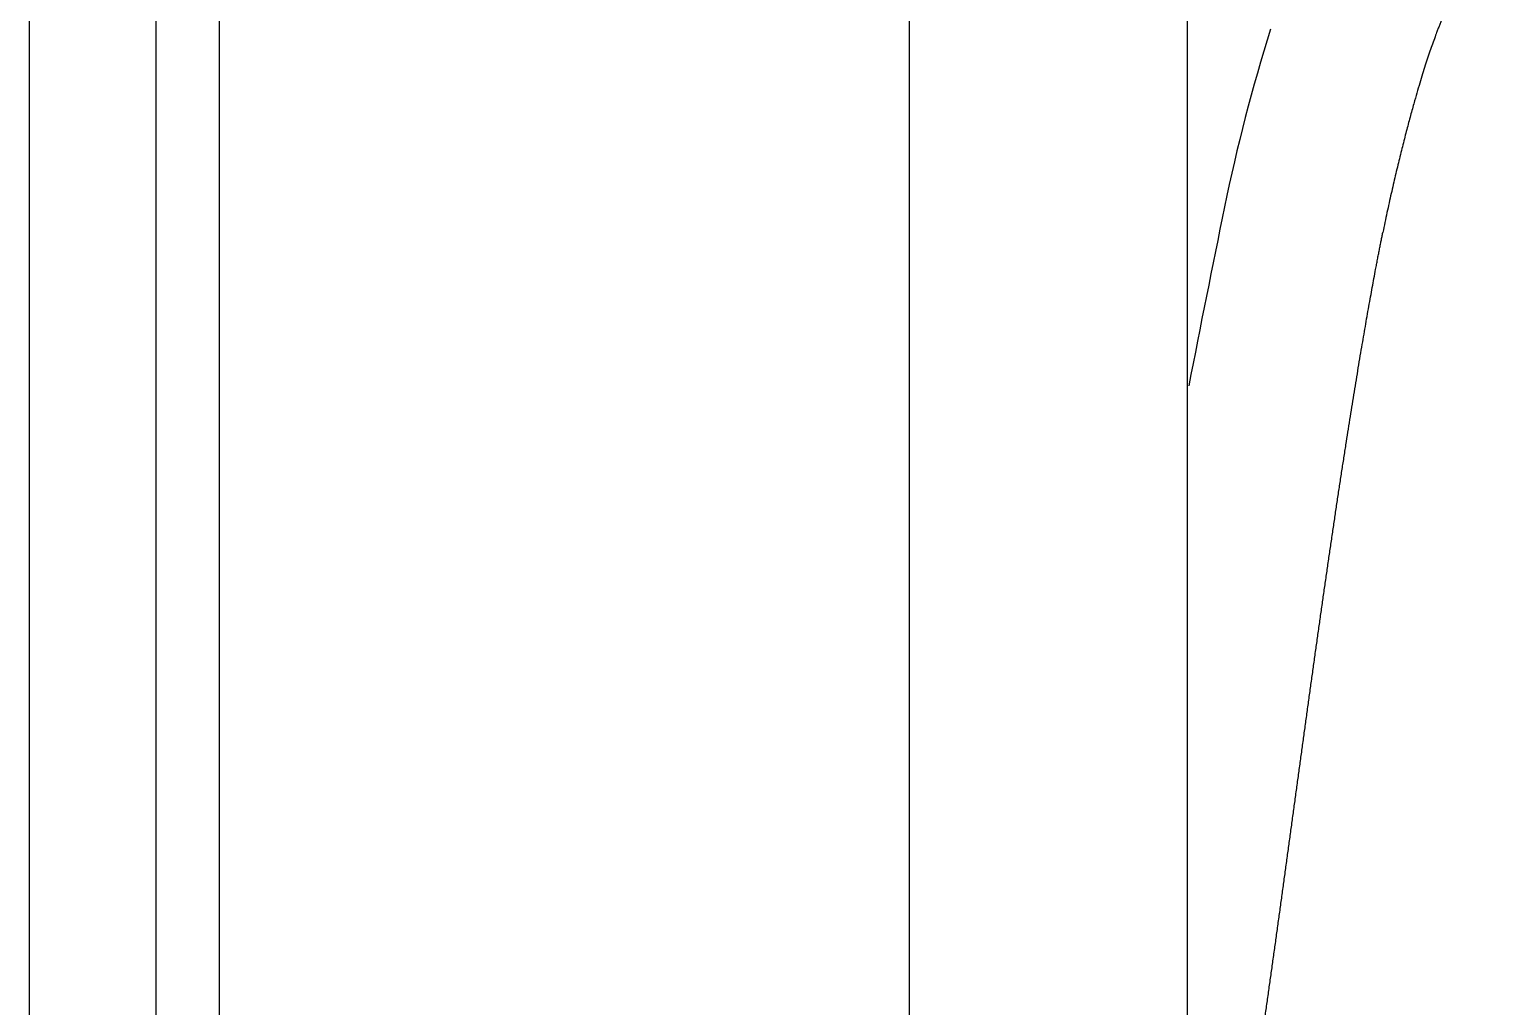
# Model space of a CAD drawing. Header units: millimetres. Extents: x 976 to 9349, y -1578 to 2211.
# Drawn here: x 6011.3 to 6022.79, y 642.73 to 650.45 of the extents above; entities that cross this region are included whole.
import ezdxf

# ---------------------------------------------------------------- set-up
doc = ezdxf.new("R2010")
doc.units = ezdxf.units.MM
for name, color, linetype in [('Meble', 42, 'Continuous'), ('Płytki', 254, 'Continuous'), ('Wbudowane', 175, 'Continuous'), ('Ściany', 7, 'Continuous')]:
    doc.layers.add(name, color=color, linetype=linetype)

# ---------------------------------------------------------------- blocks, each defined once
blk = doc.blocks.new('Z$W@#17807')
blk.add_line((0, 257.2), (0, 0))
blk = doc.blocks.new('Z$W@#11585')
blk.add_line((0, 134.2), (0, 0))
blk = doc.blocks.new('Z$W@#14502')
for p, q in [((5.45, 158.952), (5.45, 121.924)), ((7.65, 121.924), (7.65, 158.952))]:
    blk.add_line(p, q)
for centre, radius, start, end in [((22.237, 128.443), 14.6, 162.5945, 168.2872), ((149.567, 102.392), 144.567, 168.422, 168.9933)]:
    blk.add_arc(centre, radius, start, end)
for points, degree in [([(9.998, 133.305), (9.874, 133.331), (9.785, 133.163), (9.701, 133.021), (9.634, 132.87), (9.544, 132.631), (9.455, 132.325), (9.315, 131.814), (9.192, 131.205)], 8), ([(8.159, 124.311), (8.283, 125.132), (8.397, 125.954), (8.506, 126.776), (8.616, 127.598), (8.728, 128.418), (8.846, 129.233), (8.97, 130.033), (9.102, 130.765), (9.192, 131.205)], 9)]:
    blk.add_open_spline(points, degree=degree)

msp = doc.modelspace()

# ---------------------------------------------------------------- linework, layer by layer
at = {"layer": 'Płytki'}
msp.add_line((6012.295, 712.443), (6012.295, 456.743), dxfattribs=at)

# ---------------------------------------------------------------- block references
at = {"layer": 'Meble'}
msp.add_blockref('Z$W@#11585', (6012.795, 577.243), dxfattribs=at)
at = {"layer": 'Wbudowane'}
msp.add_blockref('Z$W@#14502', (6012.795, 517.639), dxfattribs=at)
at = {"layer": 'Ściany'}
msp.add_blockref('Z$W@#17807', (6011.295, 455.743), dxfattribs=at)

doc.saveas('drawing.dxf')
